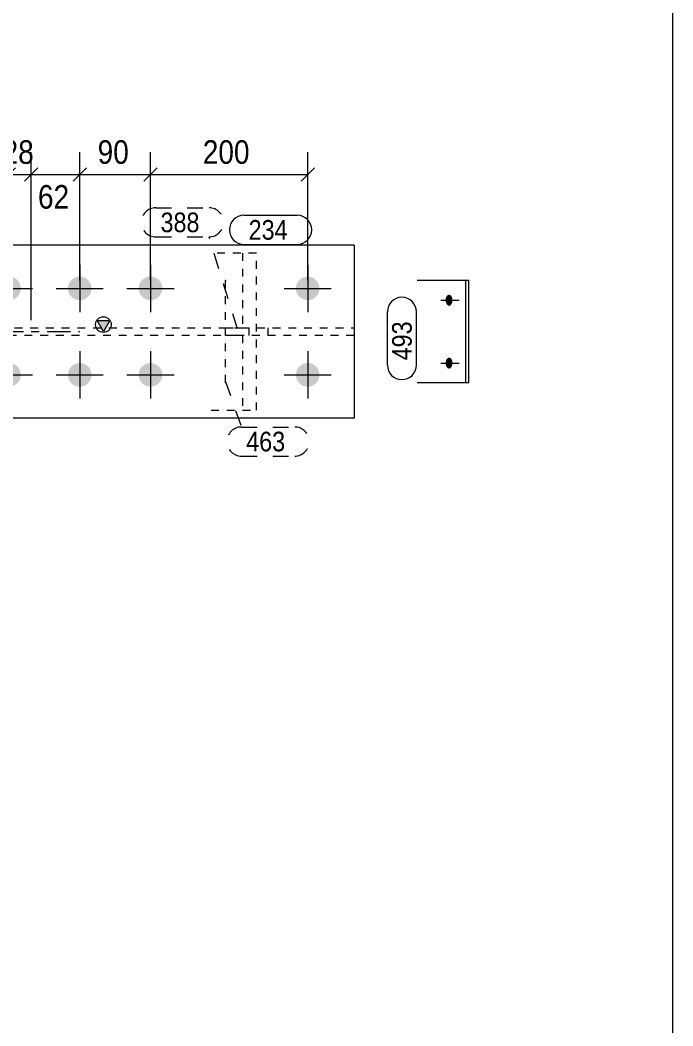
# Model space of a CAD drawing. Header units: millimetres. Extents: x 2 to 579, y 1 to 825.
# Drawn here: x 496 to 579, y 441.2 to 569.1 of the extents above; entities that cross this region are included whole.
import ezdxf

# ---------------------------------------------------------------- set-up
doc = ezdxf.new("R2010")
doc.units = ezdxf.units.MM
for name, pattern in [('XKITLINE00', [0]), ('XKITLINE01', [4, 1, -1, 1, -1]), ('XKITLINE02', [4, 2, -2]), ('XKITLINE03', [6, 3, -1, 1, -1])]:
    doc.linetypes.add(name, pattern=pattern)
for name, color, linetype, lineweight in [('Bolt', 3, 'Continuous', 0), ('Dimensions', 7, 'Continuous', 0), ('DrawingSheet', 5, 'Continuous', 0), ('Part', 2, 'Continuous', 0), ('PartMark', 7, 'Continuous', 0)]:
    doc.layers.add(name, color=color, linetype=linetype, lineweight=lineweight)
doc.styles.add('ARIAL', font='ARIAL.TTF')

# ---------------------------------------------------------------- blocks, each defined once
blk = doc.blocks.new('*A47')
at = {"layer": 'Bolt'}
for points in [[(494.58, 536.47), (494.62, 536.47), (494.65, 536.47), (494.69, 536.47), (494.73, 536.46), (494.76, 536.46), (494.8, 536.45), (494.83, 536.45), (494.87, 536.44), (494.91, 536.43), (494.94, 536.42), (494.98, 536.41), (495.01, 536.4), (495.05, 536.39), (495.08, 536.37), (495.12, 536.36), (495.15, 536.35), (495.18, 536.33), (495.22, 536.31), (495.25, 536.3), (495.28, 536.28), (495.31, 536.26), (495.34, 536.24), (495.38, 536.22), (495.41, 536.2), (495.44, 536.18), (495.46, 536.16), (495.49, 536.13), (495.52, 536.11), (495.55, 536.09), (495.58, 536.06), (495.6, 536.03), (495.63, 536.01), (495.65, 535.98), (495.68, 535.95), (495.7, 535.93), (495.72, 535.9), (495.75, 535.87), (495.77, 535.84), (495.79, 535.81), (495.81, 535.78), (495.83, 535.75), (495.85, 535.71), (495.86, 535.68), (495.88, 535.65), (495.9, 535.62), (495.91, 535.58), (495.93, 535.55), (495.94, 535.51), (495.95, 535.48), (495.97, 535.44), (495.98, 535.41), (495.99, 535.37), (496, 535.34), (496.01, 535.3), (496.01, 535.27), (496.02, 535.23), (496.03, 535.19), (496.03, 535.16), (496.03, 535.12), (496.04, 535.08), (496.04, 535.05), (496.04, 535.01), (496.04, 534.97), (496.04, 534.94), (496.04, 534.9), (496.04, 534.86), (496.03, 534.83), (496.03, 534.79), (496.03, 534.75), (496.02, 534.72), (496.01, 534.68), (496.01, 534.65), (496, 534.61), (495.99, 534.57), (495.98, 534.54), (495.97, 534.5), (495.95, 534.47), (495.94, 534.43), (495.93, 534.4), (495.91, 534.37), (495.9, 534.33), (495.88, 534.3), (495.86, 534.27), (495.85, 534.23), (495.83, 534.2), (495.81, 534.17), (495.79, 534.14), (495.77, 534.11), (495.75, 534.08), (495.72, 534.05), (495.7, 534.02), (495.68, 533.99), (495.65, 533.97), (495.63, 533.94), (495.6, 533.91), (495.58, 533.89), (495.55, 533.86), (495.52, 533.84), (495.49, 533.81), (495.46, 533.79), (495.44, 533.77), (495.41, 533.75), (495.38, 533.73), (495.34, 533.71), (495.31, 533.69), (495.28, 533.67), (495.25, 533.65), (495.22, 533.63), (495.18, 533.62), (495.15, 533.6), (495.12, 533.59), (495.08, 533.57), (495.05, 533.56), (495.01, 533.55), (494.98, 533.54), (494.94, 533.53), (494.91, 533.52), (494.87, 533.51), (494.83, 533.5), (494.8, 533.5), (494.76, 533.49), (494.73, 533.49), (494.69, 533.48), (494.65, 533.48), (494.62, 533.48), (494.58, 533.47), (494.54, 533.47), (494.51, 533.47), (494.47, 533.48), (494.43, 533.48), (494.4, 533.48), (494.36, 533.49), (494.32, 533.49), (494.29, 533.5), (494.25, 533.5), (494.21, 533.51), (494.18, 533.52), (494.14, 533.53), (494.11, 533.54), (494.07, 533.55), (494.04, 533.56), (494, 533.57), (493.97, 533.59), (493.93, 533.6), (493.9, 533.62), (493.87, 533.63), (493.83, 533.65), (493.8, 533.67), (493.77, 533.69), (493.74, 533.71), (493.71, 533.73), (493.68, 533.75), (493.65, 533.77), (493.62, 533.79), (493.59, 533.81), (493.56, 533.84), (493.53, 533.86), (493.51, 533.89), (493.48, 533.91), (493.46, 533.94), (493.43, 533.97), (493.41, 533.99), (493.38, 534.02), (493.36, 534.05), (493.34, 534.08), (493.32, 534.11), (493.29, 534.14), (493.27, 534.17), (493.26, 534.2), (493.24, 534.23), (493.22, 534.27), (493.2, 534.3), (493.19, 534.33), (493.17, 534.37), (493.16, 534.4), (493.14, 534.43), (493.13, 534.47), (493.12, 534.5), (493.11, 534.54), (493.1, 534.57), (493.09, 534.61), (493.08, 534.65), (493.07, 534.68), (493.06, 534.72), (493.06, 534.75), (493.05, 534.79), (493.05, 534.83), (493.05, 534.86), (493.04, 534.9), (493.04, 534.94), (493.04, 534.97), (493.04, 535.01), (493.04, 535.05), (493.05, 535.08), (493.05, 535.12), (493.05, 535.16), (493.06, 535.19), (493.06, 535.23), (493.07, 535.27), (493.08, 535.3), (493.09, 535.34), (493.1, 535.37), (493.11, 535.41), (493.12, 535.44), (493.13, 535.48), (493.14, 535.51), (493.16, 535.55), (493.17, 535.58), (493.19, 535.62), (493.2, 535.65), (493.22, 535.68), (493.24, 535.71), (493.26, 535.75), (493.27, 535.78), (493.29, 535.81), (493.32, 535.84), (493.34, 535.87), (493.36, 535.9), (493.38, 535.93), (493.41, 535.95), (493.43, 535.98), (493.46, 536.01), (493.48, 536.03), (493.51, 536.06), (493.53, 536.09), (493.56, 536.11), (493.59, 536.13), (493.62, 536.16), (493.65, 536.18), (493.68, 536.2), (493.71, 536.22), (493.74, 536.24), (493.77, 536.26), (493.8, 536.28), (493.83, 536.3), (493.87, 536.31), (493.9, 536.33), (493.93, 536.35), (493.97, 536.36), (494, 536.37), (494.04, 536.39), (494.07, 536.4), (494.11, 536.41), (494.14, 536.42), (494.18, 536.43), (494.21, 536.44), (494.25, 536.45), (494.29, 536.45), (494.32, 536.46), (494.36, 536.46), (494.4, 536.47), (494.43, 536.47), (494.47, 536.47), (494.51, 536.47), (494.54, 536.47)], [(503.58, 536.47), (503.62, 536.47), (503.65, 536.47), (503.69, 536.47), (503.73, 536.46), (503.76, 536.46), (503.8, 536.45), (503.83, 536.45), (503.87, 536.44), (503.91, 536.43), (503.94, 536.42), (503.98, 536.41), (504.01, 536.4), (504.05, 536.39), (504.08, 536.37), (504.12, 536.36), (504.15, 536.35), (504.18, 536.33), (504.22, 536.31), (504.25, 536.3), (504.28, 536.28), (504.31, 536.26), (504.34, 536.24), (504.38, 536.22), (504.41, 536.2), (504.44, 536.18), (504.46, 536.16), (504.49, 536.13), (504.52, 536.11), (504.55, 536.09), (504.58, 536.06), (504.6, 536.03), (504.63, 536.01), (504.65, 535.98), (504.68, 535.95), (504.7, 535.93), (504.72, 535.9), (504.75, 535.87), (504.77, 535.84), (504.79, 535.81), (504.81, 535.78), (504.83, 535.75), (504.85, 535.71), (504.86, 535.68), (504.88, 535.65), (504.9, 535.62), (504.91, 535.58), (504.93, 535.55), (504.94, 535.51), (504.95, 535.48), (504.97, 535.44), (504.98, 535.41), (504.99, 535.37), (505, 535.34), (505.01, 535.3), (505.01, 535.27), (505.02, 535.23), (505.03, 535.19), (505.03, 535.16), (505.03, 535.12), (505.04, 535.08), (505.04, 535.05), (505.04, 535.01), (505.04, 534.97), (505.04, 534.94), (505.04, 534.9), (505.04, 534.86), (505.03, 534.83), (505.03, 534.79), (505.03, 534.75), (505.02, 534.72), (505.01, 534.68), (505.01, 534.65), (505, 534.61), (504.99, 534.57), (504.98, 534.54), (504.97, 534.5), (504.95, 534.47), (504.94, 534.43), (504.93, 534.4), (504.91, 534.37), (504.9, 534.33), (504.88, 534.3), (504.86, 534.27), (504.85, 534.23), (504.83, 534.2), (504.81, 534.17), (504.79, 534.14), (504.77, 534.11), (504.75, 534.08), (504.72, 534.05), (504.7, 534.02), (504.68, 533.99), (504.65, 533.97), (504.63, 533.94), (504.6, 533.91), (504.58, 533.89), (504.55, 533.86), (504.52, 533.84), (504.49, 533.81), (504.46, 533.79), (504.44, 533.77), (504.41, 533.75), (504.38, 533.73), (504.34, 533.71), (504.31, 533.69), (504.28, 533.67), (504.25, 533.65), (504.22, 533.63), (504.18, 533.62), (504.15, 533.6), (504.12, 533.59), (504.08, 533.57), (504.05, 533.56), (504.01, 533.55), (503.98, 533.54), (503.94, 533.53), (503.91, 533.52), (503.87, 533.51), (503.83, 533.5), (503.8, 533.5), (503.76, 533.49), (503.73, 533.49), (503.69, 533.48), (503.65, 533.48), (503.62, 533.48), (503.58, 533.47), (503.54, 533.47), (503.51, 533.47), (503.47, 533.48), (503.43, 533.48), (503.4, 533.48), (503.36, 533.49), (503.32, 533.49), (503.29, 533.5), (503.25, 533.5), (503.21, 533.51), (503.18, 533.52), (503.14, 533.53), (503.11, 533.54), (503.07, 533.55), (503.04, 533.56), (503, 533.57), (502.97, 533.59), (502.93, 533.6), (502.9, 533.62), (502.87, 533.63), (502.83, 533.65), (502.8, 533.67), (502.77, 533.69), (502.74, 533.71), (502.71, 533.73), (502.68, 533.75), (502.65, 533.77), (502.62, 533.79), (502.59, 533.81), (502.56, 533.84), (502.53, 533.86), (502.51, 533.89), (502.48, 533.91), (502.46, 533.94), (502.43, 533.97), (502.41, 533.99), (502.38, 534.02), (502.36, 534.05), (502.34, 534.08), (502.32, 534.11), (502.29, 534.14), (502.27, 534.17), (502.26, 534.2), (502.24, 534.23), (502.22, 534.27), (502.2, 534.3), (502.19, 534.33), (502.17, 534.37), (502.16, 534.4), (502.14, 534.43), (502.13, 534.47), (502.12, 534.5), (502.11, 534.54), (502.1, 534.57), (502.09, 534.61), (502.08, 534.65), (502.07, 534.68), (502.06, 534.72), (502.06, 534.75), (502.05, 534.79), (502.05, 534.83), (502.05, 534.86), (502.04, 534.9), (502.04, 534.94), (502.04, 534.97), (502.04, 535.01), (502.04, 535.05), (502.05, 535.08), (502.05, 535.12), (502.05, 535.16), (502.06, 535.19), (502.06, 535.23), (502.07, 535.27), (502.08, 535.3), (502.09, 535.34), (502.1, 535.37), (502.11, 535.41), (502.12, 535.44), (502.13, 535.48), (502.14, 535.51), (502.16, 535.55), (502.17, 535.58), (502.19, 535.62), (502.2, 535.65), (502.22, 535.68), (502.24, 535.71), (502.26, 535.75), (502.27, 535.78), (502.29, 535.81), (502.32, 535.84), (502.34, 535.87), (502.36, 535.9), (502.38, 535.93), (502.41, 535.95), (502.43, 535.98), (502.46, 536.01), (502.48, 536.03), (502.51, 536.06), (502.53, 536.09), (502.56, 536.11), (502.59, 536.13), (502.62, 536.16), (502.65, 536.18), (502.68, 536.2), (502.71, 536.22), (502.74, 536.24), (502.77, 536.26), (502.8, 536.28), (502.83, 536.3), (502.87, 536.31), (502.9, 536.33), (502.93, 536.35), (502.97, 536.36), (503, 536.37), (503.04, 536.39), (503.07, 536.4), (503.11, 536.41), (503.14, 536.42), (503.18, 536.43), (503.21, 536.44), (503.25, 536.45), (503.29, 536.45), (503.32, 536.46), (503.36, 536.46), (503.4, 536.47), (503.43, 536.47), (503.47, 536.47), (503.51, 536.47), (503.54, 536.47)], [(512.58, 536.47), (512.62, 536.47), (512.65, 536.47), (512.69, 536.47), (512.73, 536.46), (512.76, 536.46), (512.8, 536.45), (512.83, 536.45), (512.87, 536.44), (512.91, 536.43), (512.94, 536.42), (512.98, 536.41), (513.01, 536.4), (513.05, 536.39), (513.08, 536.37), (513.12, 536.36), (513.15, 536.35), (513.18, 536.33), (513.22, 536.31), (513.25, 536.3), (513.28, 536.28), (513.31, 536.26), (513.34, 536.24), (513.38, 536.22), (513.41, 536.2), (513.44, 536.18), (513.46, 536.16), (513.49, 536.13), (513.52, 536.11), (513.55, 536.09), (513.58, 536.06), (513.6, 536.03), (513.63, 536.01), (513.65, 535.98), (513.68, 535.95), (513.7, 535.93), (513.72, 535.9), (513.75, 535.87), (513.77, 535.84), (513.79, 535.81), (513.81, 535.78), (513.83, 535.75), (513.85, 535.71), (513.86, 535.68), (513.88, 535.65), (513.9, 535.62), (513.91, 535.58), (513.93, 535.55), (513.94, 535.51), (513.95, 535.48), (513.97, 535.44), (513.98, 535.41), (513.99, 535.37), (514, 535.34), (514.01, 535.3), (514.01, 535.27), (514.02, 535.23), (514.03, 535.19), (514.03, 535.16), (514.03, 535.12), (514.04, 535.08), (514.04, 535.05), (514.04, 535.01), (514.04, 534.97), (514.04, 534.94), (514.04, 534.9), (514.04, 534.86), (514.03, 534.83), (514.03, 534.79), (514.03, 534.75), (514.02, 534.72), (514.01, 534.68), (514.01, 534.65), (514, 534.61), (513.99, 534.57), (513.98, 534.54), (513.97, 534.5), (513.95, 534.47), (513.94, 534.43), (513.93, 534.4), (513.91, 534.37), (513.9, 534.33), (513.88, 534.3), (513.86, 534.27), (513.85, 534.23), (513.83, 534.2), (513.81, 534.17), (513.79, 534.14), (513.77, 534.11), (513.75, 534.08), (513.72, 534.05), (513.7, 534.02), (513.68, 533.99), (513.65, 533.97), (513.63, 533.94), (513.6, 533.91), (513.58, 533.89), (513.55, 533.86), (513.52, 533.84), (513.49, 533.81), (513.46, 533.79), (513.44, 533.77), (513.41, 533.75), (513.38, 533.73), (513.34, 533.71), (513.31, 533.69), (513.28, 533.67), (513.25, 533.65), (513.22, 533.63), (513.18, 533.62), (513.15, 533.6), (513.12, 533.59), (513.08, 533.57), (513.05, 533.56), (513.01, 533.55), (512.98, 533.54), (512.94, 533.53), (512.91, 533.52), (512.87, 533.51), (512.83, 533.5), (512.8, 533.5), (512.76, 533.49), (512.73, 533.49), (512.69, 533.48), (512.65, 533.48), (512.62, 533.48), (512.58, 533.47), (512.54, 533.47), (512.51, 533.47), (512.47, 533.48), (512.43, 533.48), (512.4, 533.48), (512.36, 533.49), (512.32, 533.49), (512.29, 533.5), (512.25, 533.5), (512.21, 533.51), (512.18, 533.52), (512.14, 533.53), (512.11, 533.54), (512.07, 533.55), (512.04, 533.56), (512, 533.57), (511.97, 533.59), (511.93, 533.6), (511.9, 533.62), (511.87, 533.63), (511.83, 533.65), (511.8, 533.67), (511.77, 533.69), (511.74, 533.71), (511.71, 533.73), (511.68, 533.75), (511.65, 533.77), (511.62, 533.79), (511.59, 533.81), (511.56, 533.84), (511.53, 533.86), (511.51, 533.89), (511.48, 533.91), (511.46, 533.94), (511.43, 533.97), (511.41, 533.99), (511.38, 534.02), (511.36, 534.05), (511.34, 534.08), (511.32, 534.11), (511.29, 534.14), (511.27, 534.17), (511.26, 534.2), (511.24, 534.23), (511.22, 534.27), (511.2, 534.3), (511.19, 534.33), (511.17, 534.37), (511.16, 534.4), (511.14, 534.43), (511.13, 534.47), (511.12, 534.5), (511.11, 534.54), (511.1, 534.57), (511.09, 534.61), (511.08, 534.65), (511.07, 534.68), (511.06, 534.72), (511.06, 534.75), (511.05, 534.79), (511.05, 534.83), (511.05, 534.86), (511.04, 534.9), (511.04, 534.94), (511.04, 534.97), (511.04, 535.01), (511.04, 535.05), (511.05, 535.08), (511.05, 535.12), (511.05, 535.16), (511.06, 535.19), (511.06, 535.23), (511.07, 535.27), (511.08, 535.3), (511.09, 535.34), (511.1, 535.37), (511.11, 535.41), (511.12, 535.44), (511.13, 535.48), (511.14, 535.51), (511.16, 535.55), (511.17, 535.58), (511.19, 535.62), (511.2, 535.65), (511.22, 535.68), (511.24, 535.71), (511.26, 535.75), (511.27, 535.78), (511.29, 535.81), (511.32, 535.84), (511.34, 535.87), (511.36, 535.9), (511.38, 535.93), (511.41, 535.95), (511.43, 535.98), (511.46, 536.01), (511.48, 536.03), (511.51, 536.06), (511.53, 536.09), (511.56, 536.11), (511.59, 536.13), (511.62, 536.16), (511.65, 536.18), (511.68, 536.2), (511.71, 536.22), (511.74, 536.24), (511.77, 536.26), (511.8, 536.28), (511.83, 536.3), (511.87, 536.31), (511.9, 536.33), (511.93, 536.35), (511.97, 536.36), (512, 536.37), (512.04, 536.39), (512.07, 536.4), (512.11, 536.41), (512.14, 536.42), (512.18, 536.43), (512.21, 536.44), (512.25, 536.45), (512.29, 536.45), (512.32, 536.46), (512.36, 536.46), (512.4, 536.47), (512.43, 536.47), (512.47, 536.47), (512.51, 536.47), (512.54, 536.47)], [(532.58, 536.47), (532.62, 536.47), (532.65, 536.47), (532.69, 536.47), (532.73, 536.46), (532.76, 536.46), (532.8, 536.45), (532.83, 536.45), (532.87, 536.44), (532.91, 536.43), (532.94, 536.42), (532.98, 536.41), (533.01, 536.4), (533.05, 536.39), (533.08, 536.37), (533.12, 536.36), (533.15, 536.35), (533.18, 536.33), (533.22, 536.31), (533.25, 536.3), (533.28, 536.28), (533.31, 536.26), (533.34, 536.24), (533.38, 536.22), (533.41, 536.2), (533.44, 536.18), (533.46, 536.16), (533.49, 536.13), (533.52, 536.11), (533.55, 536.09), (533.58, 536.06), (533.6, 536.03), (533.63, 536.01), (533.65, 535.98), (533.68, 535.95), (533.7, 535.93), (533.72, 535.9), (533.75, 535.87), (533.77, 535.84), (533.79, 535.81), (533.81, 535.78), (533.83, 535.75), (533.85, 535.71), (533.86, 535.68), (533.88, 535.65), (533.9, 535.62), (533.91, 535.58), (533.93, 535.55), (533.94, 535.51), (533.95, 535.48), (533.97, 535.44), (533.98, 535.41), (533.99, 535.37), (534, 535.34), (534.01, 535.3), (534.01, 535.27), (534.02, 535.23), (534.03, 535.19), (534.03, 535.16), (534.03, 535.12), (534.04, 535.08), (534.04, 535.05), (534.04, 535.01), (534.04, 534.97), (534.04, 534.94), (534.04, 534.9), (534.04, 534.86), (534.03, 534.83), (534.03, 534.79), (534.03, 534.75), (534.02, 534.72), (534.01, 534.68), (534.01, 534.65), (534, 534.61), (533.99, 534.57), (533.98, 534.54), (533.97, 534.5), (533.95, 534.47), (533.94, 534.43), (533.93, 534.4), (533.91, 534.37), (533.9, 534.33), (533.88, 534.3), (533.86, 534.27), (533.85, 534.23), (533.83, 534.2), (533.81, 534.17), (533.79, 534.14), (533.77, 534.11), (533.75, 534.08), (533.72, 534.05), (533.7, 534.02), (533.68, 533.99), (533.65, 533.97), (533.63, 533.94), (533.6, 533.91), (533.58, 533.89), (533.55, 533.86), (533.52, 533.84), (533.49, 533.81), (533.46, 533.79), (533.44, 533.77), (533.41, 533.75), (533.38, 533.73), (533.34, 533.71), (533.31, 533.69), (533.28, 533.67), (533.25, 533.65), (533.22, 533.63), (533.18, 533.62), (533.15, 533.6), (533.12, 533.59), (533.08, 533.57), (533.05, 533.56), (533.01, 533.55), (532.98, 533.54), (532.94, 533.53), (532.91, 533.52), (532.87, 533.51), (532.83, 533.5), (532.8, 533.5), (532.76, 533.49), (532.73, 533.49), (532.69, 533.48), (532.65, 533.48), (532.62, 533.48), (532.58, 533.47), (532.54, 533.47), (532.51, 533.47), (532.47, 533.48), (532.43, 533.48), (532.4, 533.48), (532.36, 533.49), (532.32, 533.49), (532.29, 533.5), (532.25, 533.5), (532.21, 533.51), (532.18, 533.52), (532.14, 533.53), (532.11, 533.54), (532.07, 533.55), (532.04, 533.56), (532, 533.57), (531.97, 533.59), (531.93, 533.6), (531.9, 533.62), (531.87, 533.63), (531.83, 533.65), (531.8, 533.67), (531.77, 533.69), (531.74, 533.71), (531.71, 533.73), (531.68, 533.75), (531.65, 533.77), (531.62, 533.79), (531.59, 533.81), (531.56, 533.84), (531.53, 533.86), (531.51, 533.89), (531.48, 533.91), (531.46, 533.94), (531.43, 533.97), (531.41, 533.99), (531.38, 534.02), (531.36, 534.05), (531.34, 534.08), (531.32, 534.11), (531.29, 534.14), (531.27, 534.17), (531.26, 534.2), (531.24, 534.23), (531.22, 534.27), (531.2, 534.3), (531.19, 534.33), (531.17, 534.37), (531.16, 534.4), (531.14, 534.43), (531.13, 534.47), (531.12, 534.5), (531.11, 534.54), (531.1, 534.57), (531.09, 534.61), (531.08, 534.65), (531.07, 534.68), (531.06, 534.72), (531.06, 534.75), (531.05, 534.79), (531.05, 534.83), (531.05, 534.86), (531.04, 534.9), (531.04, 534.94), (531.04, 534.97), (531.04, 535.01), (531.04, 535.05), (531.05, 535.08), (531.05, 535.12), (531.05, 535.16), (531.06, 535.19), (531.06, 535.23), (531.07, 535.27), (531.08, 535.3), (531.09, 535.34), (531.1, 535.37), (531.11, 535.41), (531.12, 535.44), (531.13, 535.48), (531.14, 535.51), (531.16, 535.55), (531.17, 535.58), (531.19, 535.62), (531.2, 535.65), (531.22, 535.68), (531.24, 535.71), (531.26, 535.75), (531.27, 535.78), (531.29, 535.81), (531.32, 535.84), (531.34, 535.87), (531.36, 535.9), (531.38, 535.93), (531.41, 535.95), (531.43, 535.98), (531.46, 536.01), (531.48, 536.03), (531.51, 536.06), (531.53, 536.09), (531.56, 536.11), (531.59, 536.13), (531.62, 536.16), (531.65, 536.18), (531.68, 536.2), (531.71, 536.22), (531.74, 536.24), (531.77, 536.26), (531.8, 536.28), (531.83, 536.3), (531.87, 536.31), (531.9, 536.33), (531.93, 536.35), (531.97, 536.36), (532, 536.37), (532.04, 536.39), (532.07, 536.4), (532.11, 536.41), (532.14, 536.42), (532.18, 536.43), (532.21, 536.44), (532.25, 536.45), (532.29, 536.45), (532.32, 536.46), (532.36, 536.46), (532.4, 536.47), (532.43, 536.47), (532.47, 536.47), (532.51, 536.47), (532.54, 536.47)], [(494.58, 525.47), (494.62, 525.47), (494.65, 525.47), (494.69, 525.47), (494.73, 525.46), (494.76, 525.46), (494.8, 525.45), (494.83, 525.45), (494.87, 525.44), (494.91, 525.43), (494.94, 525.42), (494.98, 525.41), (495.01, 525.4), (495.05, 525.39), (495.08, 525.37), (495.12, 525.36), (495.15, 525.35), (495.18, 525.33), (495.22, 525.31), (495.25, 525.3), (495.28, 525.28), (495.31, 525.26), (495.34, 525.24), (495.38, 525.22), (495.41, 525.2), (495.44, 525.18), (495.46, 525.16), (495.49, 525.13), (495.52, 525.11), (495.55, 525.09), (495.58, 525.06), (495.6, 525.03), (495.63, 525.01), (495.65, 524.98), (495.68, 524.95), (495.7, 524.93), (495.72, 524.9), (495.75, 524.87), (495.77, 524.84), (495.79, 524.81), (495.81, 524.78), (495.83, 524.75), (495.85, 524.71), (495.86, 524.68), (495.88, 524.65), (495.9, 524.62), (495.91, 524.58), (495.93, 524.55), (495.94, 524.51), (495.95, 524.48), (495.97, 524.44), (495.98, 524.41), (495.99, 524.37), (496, 524.34), (496.01, 524.3), (496.01, 524.27), (496.02, 524.23), (496.03, 524.19), (496.03, 524.16), (496.03, 524.12), (496.04, 524.08), (496.04, 524.05), (496.04, 524.01), (496.04, 523.97), (496.04, 523.94), (496.04, 523.9), (496.04, 523.86), (496.03, 523.83), (496.03, 523.79), (496.03, 523.75), (496.02, 523.72), (496.01, 523.68), (496.01, 523.65), (496, 523.61), (495.99, 523.57), (495.98, 523.54), (495.97, 523.5), (495.95, 523.47), (495.94, 523.43), (495.93, 523.4), (495.91, 523.37), (495.9, 523.33), (495.88, 523.3), (495.86, 523.27), (495.85, 523.23), (495.83, 523.2), (495.81, 523.17), (495.79, 523.14), (495.77, 523.11), (495.75, 523.08), (495.72, 523.05), (495.7, 523.02), (495.68, 522.99), (495.65, 522.97), (495.63, 522.94), (495.6, 522.91), (495.58, 522.89), (495.55, 522.86), (495.52, 522.84), (495.49, 522.81), (495.46, 522.79), (495.44, 522.77), (495.41, 522.75), (495.38, 522.73), (495.34, 522.71), (495.31, 522.69), (495.28, 522.67), (495.25, 522.65), (495.22, 522.63), (495.18, 522.62), (495.15, 522.6), (495.12, 522.59), (495.08, 522.57), (495.05, 522.56), (495.01, 522.55), (494.98, 522.54), (494.94, 522.53), (494.91, 522.52), (494.87, 522.51), (494.83, 522.5), (494.8, 522.5), (494.76, 522.49), (494.73, 522.49), (494.69, 522.48), (494.65, 522.48), (494.62, 522.48), (494.58, 522.47), (494.54, 522.47), (494.51, 522.47), (494.47, 522.48), (494.43, 522.48), (494.4, 522.48), (494.36, 522.49), (494.32, 522.49), (494.29, 522.5), (494.25, 522.5), (494.21, 522.51), (494.18, 522.52), (494.14, 522.53), (494.11, 522.54), (494.07, 522.55), (494.04, 522.56), (494, 522.57), (493.97, 522.59), (493.93, 522.6), (493.9, 522.62), (493.87, 522.63), (493.83, 522.65), (493.8, 522.67), (493.77, 522.69), (493.74, 522.71), (493.71, 522.73), (493.68, 522.75), (493.65, 522.77), (493.62, 522.79), (493.59, 522.81), (493.56, 522.84), (493.53, 522.86), (493.51, 522.89), (493.48, 522.91), (493.46, 522.94), (493.43, 522.97), (493.41, 522.99), (493.38, 523.02), (493.36, 523.05), (493.34, 523.08), (493.32, 523.11), (493.29, 523.14), (493.27, 523.17), (493.26, 523.2), (493.24, 523.23), (493.22, 523.27), (493.2, 523.3), (493.19, 523.33), (493.17, 523.37), (493.16, 523.4), (493.14, 523.43), (493.13, 523.47), (493.12, 523.5), (493.11, 523.54), (493.1, 523.57), (493.09, 523.61), (493.08, 523.65), (493.07, 523.68), (493.06, 523.72), (493.06, 523.75), (493.05, 523.79), (493.05, 523.83), (493.05, 523.86), (493.04, 523.9), (493.04, 523.94), (493.04, 523.97), (493.04, 524.01), (493.04, 524.05), (493.05, 524.08), (493.05, 524.12), (493.05, 524.16), (493.06, 524.19), (493.06, 524.23), (493.07, 524.27), (493.08, 524.3), (493.09, 524.34), (493.1, 524.37), (493.11, 524.41), (493.12, 524.44), (493.13, 524.48), (493.14, 524.51), (493.16, 524.55), (493.17, 524.58), (493.19, 524.62), (493.2, 524.65), (493.22, 524.68), (493.24, 524.71), (493.26, 524.75), (493.27, 524.78), (493.29, 524.81), (493.32, 524.84), (493.34, 524.87), (493.36, 524.9), (493.38, 524.93), (493.41, 524.95), (493.43, 524.98), (493.46, 525.01), (493.48, 525.03), (493.51, 525.06), (493.53, 525.09), (493.56, 525.11), (493.59, 525.13), (493.62, 525.16), (493.65, 525.18), (493.68, 525.2), (493.71, 525.22), (493.74, 525.24), (493.77, 525.26), (493.8, 525.28), (493.83, 525.3), (493.87, 525.31), (493.9, 525.33), (493.93, 525.35), (493.97, 525.36), (494, 525.37), (494.04, 525.39), (494.07, 525.4), (494.11, 525.41), (494.14, 525.42), (494.18, 525.43), (494.21, 525.44), (494.25, 525.45), (494.29, 525.45), (494.32, 525.46), (494.36, 525.46), (494.4, 525.47), (494.43, 525.47), (494.47, 525.47), (494.51, 525.47), (494.54, 525.47)], [(503.58, 525.47), (503.62, 525.47), (503.65, 525.47), (503.69, 525.47), (503.73, 525.46), (503.76, 525.46), (503.8, 525.45), (503.83, 525.45), (503.87, 525.44), (503.91, 525.43), (503.94, 525.42), (503.98, 525.41), (504.01, 525.4), (504.05, 525.39), (504.08, 525.37), (504.12, 525.36), (504.15, 525.35), (504.18, 525.33), (504.22, 525.31), (504.25, 525.3), (504.28, 525.28), (504.31, 525.26), (504.34, 525.24), (504.38, 525.22), (504.41, 525.2), (504.44, 525.18), (504.46, 525.16), (504.49, 525.13), (504.52, 525.11), (504.55, 525.09), (504.58, 525.06), (504.6, 525.03), (504.63, 525.01), (504.65, 524.98), (504.68, 524.95), (504.7, 524.93), (504.72, 524.9), (504.75, 524.87), (504.77, 524.84), (504.79, 524.81), (504.81, 524.78), (504.83, 524.75), (504.85, 524.71), (504.86, 524.68), (504.88, 524.65), (504.9, 524.62), (504.91, 524.58), (504.93, 524.55), (504.94, 524.51), (504.95, 524.48), (504.97, 524.44), (504.98, 524.41), (504.99, 524.37), (505, 524.34), (505.01, 524.3), (505.01, 524.27), (505.02, 524.23), (505.03, 524.19), (505.03, 524.16), (505.03, 524.12), (505.04, 524.08), (505.04, 524.05), (505.04, 524.01), (505.04, 523.97), (505.04, 523.94), (505.04, 523.9), (505.04, 523.86), (505.03, 523.83), (505.03, 523.79), (505.03, 523.75), (505.02, 523.72), (505.01, 523.68), (505.01, 523.65), (505, 523.61), (504.99, 523.57), (504.98, 523.54), (504.97, 523.5), (504.95, 523.47), (504.94, 523.43), (504.93, 523.4), (504.91, 523.37), (504.9, 523.33), (504.88, 523.3), (504.86, 523.27), (504.85, 523.23), (504.83, 523.2), (504.81, 523.17), (504.79, 523.14), (504.77, 523.11), (504.75, 523.08), (504.72, 523.05), (504.7, 523.02), (504.68, 522.99), (504.65, 522.97), (504.63, 522.94), (504.6, 522.91), (504.58, 522.89), (504.55, 522.86), (504.52, 522.84), (504.49, 522.81), (504.46, 522.79), (504.44, 522.77), (504.41, 522.75), (504.38, 522.73), (504.34, 522.71), (504.31, 522.69), (504.28, 522.67), (504.25, 522.65), (504.22, 522.63), (504.18, 522.62), (504.15, 522.6), (504.12, 522.59), (504.08, 522.57), (504.05, 522.56), (504.01, 522.55), (503.98, 522.54), (503.94, 522.53), (503.91, 522.52), (503.87, 522.51), (503.83, 522.5), (503.8, 522.5), (503.76, 522.49), (503.73, 522.49), (503.69, 522.48), (503.65, 522.48), (503.62, 522.48), (503.58, 522.47), (503.54, 522.47), (503.51, 522.47), (503.47, 522.48), (503.43, 522.48), (503.4, 522.48), (503.36, 522.49), (503.32, 522.49), (503.29, 522.5), (503.25, 522.5), (503.21, 522.51), (503.18, 522.52), (503.14, 522.53), (503.11, 522.54), (503.07, 522.55), (503.04, 522.56), (503, 522.57), (502.97, 522.59), (502.93, 522.6), (502.9, 522.62), (502.87, 522.63), (502.83, 522.65), (502.8, 522.67), (502.77, 522.69), (502.74, 522.71), (502.71, 522.73), (502.68, 522.75), (502.65, 522.77), (502.62, 522.79), (502.59, 522.81), (502.56, 522.84), (502.53, 522.86), (502.51, 522.89), (502.48, 522.91), (502.46, 522.94), (502.43, 522.97), (502.41, 522.99), (502.38, 523.02), (502.36, 523.05), (502.34, 523.08), (502.32, 523.11), (502.29, 523.14), (502.27, 523.17), (502.26, 523.2), (502.24, 523.23), (502.22, 523.27), (502.2, 523.3), (502.19, 523.33), (502.17, 523.37), (502.16, 523.4), (502.14, 523.43), (502.13, 523.47), (502.12, 523.5), (502.11, 523.54), (502.1, 523.57), (502.09, 523.61), (502.08, 523.65), (502.07, 523.68), (502.06, 523.72), (502.06, 523.75), (502.05, 523.79), (502.05, 523.83), (502.05, 523.86), (502.04, 523.9), (502.04, 523.94), (502.04, 523.97), (502.04, 524.01), (502.04, 524.05), (502.05, 524.08), (502.05, 524.12), (502.05, 524.16), (502.06, 524.19), (502.06, 524.23), (502.07, 524.27), (502.08, 524.3), (502.09, 524.34), (502.1, 524.37), (502.11, 524.41), (502.12, 524.44), (502.13, 524.48), (502.14, 524.51), (502.16, 524.55), (502.17, 524.58), (502.19, 524.62), (502.2, 524.65), (502.22, 524.68), (502.24, 524.71), (502.26, 524.75), (502.27, 524.78), (502.29, 524.81), (502.32, 524.84), (502.34, 524.87), (502.36, 524.9), (502.38, 524.93), (502.41, 524.95), (502.43, 524.98), (502.46, 525.01), (502.48, 525.03), (502.51, 525.06), (502.53, 525.09), (502.56, 525.11), (502.59, 525.13), (502.62, 525.16), (502.65, 525.18), (502.68, 525.2), (502.71, 525.22), (502.74, 525.24), (502.77, 525.26), (502.8, 525.28), (502.83, 525.3), (502.87, 525.31), (502.9, 525.33), (502.93, 525.35), (502.97, 525.36), (503, 525.37), (503.04, 525.39), (503.07, 525.4), (503.11, 525.41), (503.14, 525.42), (503.18, 525.43), (503.21, 525.44), (503.25, 525.45), (503.29, 525.45), (503.32, 525.46), (503.36, 525.46), (503.4, 525.47), (503.43, 525.47), (503.47, 525.47), (503.51, 525.47), (503.54, 525.47)], [(512.58, 525.47), (512.62, 525.47), (512.65, 525.47), (512.69, 525.47), (512.73, 525.46), (512.76, 525.46), (512.8, 525.45), (512.83, 525.45), (512.87, 525.44), (512.91, 525.43), (512.94, 525.42), (512.98, 525.41), (513.01, 525.4), (513.05, 525.39), (513.08, 525.37), (513.12, 525.36), (513.15, 525.35), (513.18, 525.33), (513.22, 525.31), (513.25, 525.3), (513.28, 525.28), (513.31, 525.26), (513.34, 525.24), (513.38, 525.22), (513.41, 525.2), (513.44, 525.18), (513.46, 525.16), (513.49, 525.13), (513.52, 525.11), (513.55, 525.09), (513.58, 525.06), (513.6, 525.03), (513.63, 525.01), (513.65, 524.98), (513.68, 524.95), (513.7, 524.93), (513.72, 524.9), (513.75, 524.87), (513.77, 524.84), (513.79, 524.81), (513.81, 524.78), (513.83, 524.75), (513.85, 524.71), (513.86, 524.68), (513.88, 524.65), (513.9, 524.62), (513.91, 524.58), (513.93, 524.55), (513.94, 524.51), (513.95, 524.48), (513.97, 524.44), (513.98, 524.41), (513.99, 524.37), (514, 524.34), (514.01, 524.3), (514.01, 524.27), (514.02, 524.23), (514.03, 524.19), (514.03, 524.16), (514.03, 524.12), (514.04, 524.08), (514.04, 524.05), (514.04, 524.01), (514.04, 523.97), (514.04, 523.94), (514.04, 523.9), (514.04, 523.86), (514.03, 523.83), (514.03, 523.79), (514.03, 523.75), (514.02, 523.72), (514.01, 523.68), (514.01, 523.65), (514, 523.61), (513.99, 523.57), (513.98, 523.54), (513.97, 523.5), (513.95, 523.47), (513.94, 523.43), (513.93, 523.4), (513.91, 523.37), (513.9, 523.33), (513.88, 523.3), (513.86, 523.27), (513.85, 523.23), (513.83, 523.2), (513.81, 523.17), (513.79, 523.14), (513.77, 523.11), (513.75, 523.08), (513.72, 523.05), (513.7, 523.02), (513.68, 522.99), (513.65, 522.97), (513.63, 522.94), (513.6, 522.91), (513.58, 522.89), (513.55, 522.86), (513.52, 522.84), (513.49, 522.81), (513.46, 522.79), (513.44, 522.77), (513.41, 522.75), (513.38, 522.73), (513.34, 522.71), (513.31, 522.69), (513.28, 522.67), (513.25, 522.65), (513.22, 522.63), (513.18, 522.62), (513.15, 522.6), (513.12, 522.59), (513.08, 522.57), (513.05, 522.56), (513.01, 522.55), (512.98, 522.54), (512.94, 522.53), (512.91, 522.52), (512.87, 522.51), (512.83, 522.5), (512.8, 522.5), (512.76, 522.49), (512.73, 522.49), (512.69, 522.48), (512.65, 522.48), (512.62, 522.48), (512.58, 522.47), (512.54, 522.47), (512.51, 522.47), (512.47, 522.48), (512.43, 522.48), (512.4, 522.48), (512.36, 522.49), (512.32, 522.49), (512.29, 522.5), (512.25, 522.5), (512.21, 522.51), (512.18, 522.52), (512.14, 522.53), (512.11, 522.54), (512.07, 522.55), (512.04, 522.56), (512, 522.57), (511.97, 522.59), (511.93, 522.6), (511.9, 522.62), (511.87, 522.63), (511.83, 522.65), (511.8, 522.67), (511.77, 522.69), (511.74, 522.71), (511.71, 522.73), (511.68, 522.75), (511.65, 522.77), (511.62, 522.79), (511.59, 522.81), (511.56, 522.84), (511.53, 522.86), (511.51, 522.89), (511.48, 522.91), (511.46, 522.94), (511.43, 522.97), (511.41, 522.99), (511.38, 523.02), (511.36, 523.05), (511.34, 523.08), (511.32, 523.11), (511.29, 523.14), (511.27, 523.17), (511.26, 523.2), (511.24, 523.23), (511.22, 523.27), (511.2, 523.3), (511.19, 523.33), (511.17, 523.37), (511.16, 523.4), (511.14, 523.43), (511.13, 523.47), (511.12, 523.5), (511.11, 523.54), (511.1, 523.57), (511.09, 523.61), (511.08, 523.65), (511.07, 523.68), (511.06, 523.72), (511.06, 523.75), (511.05, 523.79), (511.05, 523.83), (511.05, 523.86), (511.04, 523.9), (511.04, 523.94), (511.04, 523.97), (511.04, 524.01), (511.04, 524.05), (511.05, 524.08), (511.05, 524.12), (511.05, 524.16), (511.06, 524.19), (511.06, 524.23), (511.07, 524.27), (511.08, 524.3), (511.09, 524.34), (511.1, 524.37), (511.11, 524.41), (511.12, 524.44), (511.13, 524.48), (511.14, 524.51), (511.16, 524.55), (511.17, 524.58), (511.19, 524.62), (511.2, 524.65), (511.22, 524.68), (511.24, 524.71), (511.26, 524.75), (511.27, 524.78), (511.29, 524.81), (511.32, 524.84), (511.34, 524.87), (511.36, 524.9), (511.38, 524.93), (511.41, 524.95), (511.43, 524.98), (511.46, 525.01), (511.48, 525.03), (511.51, 525.06), (511.53, 525.09), (511.56, 525.11), (511.59, 525.13), (511.62, 525.16), (511.65, 525.18), (511.68, 525.2), (511.71, 525.22), (511.74, 525.24), (511.77, 525.26), (511.8, 525.28), (511.83, 525.3), (511.87, 525.31), (511.9, 525.33), (511.93, 525.35), (511.97, 525.36), (512, 525.37), (512.04, 525.39), (512.07, 525.4), (512.11, 525.41), (512.14, 525.42), (512.18, 525.43), (512.21, 525.44), (512.25, 525.45), (512.29, 525.45), (512.32, 525.46), (512.36, 525.46), (512.4, 525.47), (512.43, 525.47), (512.47, 525.47), (512.51, 525.47), (512.54, 525.47)], [(532.58, 525.47), (532.62, 525.47), (532.65, 525.47), (532.69, 525.47), (532.73, 525.46), (532.76, 525.46), (532.8, 525.45), (532.83, 525.45), (532.87, 525.44), (532.91, 525.43), (532.94, 525.42), (532.98, 525.41), (533.01, 525.4), (533.05, 525.39), (533.08, 525.37), (533.12, 525.36), (533.15, 525.35), (533.18, 525.33), (533.22, 525.31), (533.25, 525.3), (533.28, 525.28), (533.31, 525.26), (533.34, 525.24), (533.38, 525.22), (533.41, 525.2), (533.44, 525.18), (533.46, 525.16), (533.49, 525.13), (533.52, 525.11), (533.55, 525.09), (533.58, 525.06), (533.6, 525.03), (533.63, 525.01), (533.65, 524.98), (533.68, 524.95), (533.7, 524.93), (533.72, 524.9), (533.75, 524.87), (533.77, 524.84), (533.79, 524.81), (533.81, 524.78), (533.83, 524.75), (533.85, 524.71), (533.86, 524.68), (533.88, 524.65), (533.9, 524.62), (533.91, 524.58), (533.93, 524.55), (533.94, 524.51), (533.95, 524.48), (533.97, 524.44), (533.98, 524.41), (533.99, 524.37), (534, 524.34), (534.01, 524.3), (534.01, 524.27), (534.02, 524.23), (534.03, 524.19), (534.03, 524.16), (534.03, 524.12), (534.04, 524.08), (534.04, 524.05), (534.04, 524.01), (534.04, 523.97), (534.04, 523.94), (534.04, 523.9), (534.04, 523.86), (534.03, 523.83), (534.03, 523.79), (534.03, 523.75), (534.02, 523.72), (534.01, 523.68), (534.01, 523.65), (534, 523.61), (533.99, 523.57), (533.98, 523.54), (533.97, 523.5), (533.95, 523.47), (533.94, 523.43), (533.93, 523.4), (533.91, 523.37), (533.9, 523.33), (533.88, 523.3), (533.86, 523.27), (533.85, 523.23), (533.83, 523.2), (533.81, 523.17), (533.79, 523.14), (533.77, 523.11), (533.75, 523.08), (533.72, 523.05), (533.7, 523.02), (533.68, 522.99), (533.65, 522.97), (533.63, 522.94), (533.6, 522.91), (533.58, 522.89), (533.55, 522.86), (533.52, 522.84), (533.49, 522.81), (533.46, 522.79), (533.44, 522.77), (533.41, 522.75), (533.38, 522.73), (533.34, 522.71), (533.31, 522.69), (533.28, 522.67), (533.25, 522.65), (533.22, 522.63), (533.18, 522.62), (533.15, 522.6), (533.12, 522.59), (533.08, 522.57), (533.05, 522.56), (533.01, 522.55), (532.98, 522.54), (532.94, 522.53), (532.91, 522.52), (532.87, 522.51), (532.83, 522.5), (532.8, 522.5), (532.76, 522.49), (532.73, 522.49), (532.69, 522.48), (532.65, 522.48), (532.62, 522.48), (532.58, 522.47), (532.54, 522.47), (532.51, 522.47), (532.47, 522.48), (532.43, 522.48), (532.4, 522.48), (532.36, 522.49), (532.32, 522.49), (532.29, 522.5), (532.25, 522.5), (532.21, 522.51), (532.18, 522.52), (532.14, 522.53), (532.11, 522.54), (532.07, 522.55), (532.04, 522.56), (532, 522.57), (531.97, 522.59), (531.93, 522.6), (531.9, 522.62), (531.87, 522.63), (531.83, 522.65), (531.8, 522.67), (531.77, 522.69), (531.74, 522.71), (531.71, 522.73), (531.68, 522.75), (531.65, 522.77), (531.62, 522.79), (531.59, 522.81), (531.56, 522.84), (531.53, 522.86), (531.51, 522.89), (531.48, 522.91), (531.46, 522.94), (531.43, 522.97), (531.41, 522.99), (531.38, 523.02), (531.36, 523.05), (531.34, 523.08), (531.32, 523.11), (531.29, 523.14), (531.27, 523.17), (531.26, 523.2), (531.24, 523.23), (531.22, 523.27), (531.2, 523.3), (531.19, 523.33), (531.17, 523.37), (531.16, 523.4), (531.14, 523.43), (531.13, 523.47), (531.12, 523.5), (531.11, 523.54), (531.1, 523.57), (531.09, 523.61), (531.08, 523.65), (531.07, 523.68), (531.06, 523.72), (531.06, 523.75), (531.05, 523.79), (531.05, 523.83), (531.05, 523.86), (531.04, 523.9), (531.04, 523.94), (531.04, 523.97), (531.04, 524.01), (531.04, 524.05), (531.05, 524.08), (531.05, 524.12), (531.05, 524.16), (531.06, 524.19), (531.06, 524.23), (531.07, 524.27), (531.08, 524.3), (531.09, 524.34), (531.1, 524.37), (531.11, 524.41), (531.12, 524.44), (531.13, 524.48), (531.14, 524.51), (531.16, 524.55), (531.17, 524.58), (531.19, 524.62), (531.2, 524.65), (531.22, 524.68), (531.24, 524.71), (531.26, 524.75), (531.27, 524.78), (531.29, 524.81), (531.32, 524.84), (531.34, 524.87), (531.36, 524.9), (531.38, 524.93), (531.41, 524.95), (531.43, 524.98), (531.46, 525.01), (531.48, 525.03), (531.51, 525.06), (531.53, 525.09), (531.56, 525.11), (531.59, 525.13), (531.62, 525.16), (531.65, 525.18), (531.68, 525.2), (531.71, 525.22), (531.74, 525.24), (531.77, 525.26), (531.8, 525.28), (531.83, 525.3), (531.87, 525.31), (531.9, 525.33), (531.93, 525.35), (531.97, 525.36), (532, 525.37), (532.04, 525.39), (532.07, 525.4), (532.11, 525.41), (532.14, 525.42), (532.18, 525.43), (532.21, 525.44), (532.25, 525.45), (532.29, 525.45), (532.32, 525.46), (532.36, 525.46), (532.4, 525.47), (532.43, 525.47), (532.47, 525.47), (532.51, 525.47), (532.54, 525.47)]]:
    blk.add_hatch(color=3, dxfattribs=at).paths.add_polyline_path(points, flags=17)
at = {"layer": 'Bolt', "color": 3, "linetype": 'XKITLINE00', "lineweight": 0}
for p, q in [((503.54, 537.97), (503.54, 531.97)), ((512.54, 537.97), (512.54, 531.97)), ((532.54, 537.97), (532.54, 531.97)), ((491.54, 534.97), (497.54, 534.97)), ((500.54, 534.97), (506.54, 534.97)), ((509.54, 534.97), (515.54, 534.97)), ((529.54, 534.97), (535.54, 534.97)), ((503.54, 526.97), (503.54, 520.97)), ((512.54, 526.97), (512.54, 520.97)), ((532.54, 526.97), (532.54, 520.97)), ((491.54, 523.97), (497.54, 523.97)), ((500.54, 523.97), (506.54, 523.97)), ((509.54, 523.97), (515.54, 523.97)), ((529.54, 523.97), (535.54, 523.97))]:
    blk.add_line(p, q, dxfattribs=at)
blk = doc.blocks.new('*A48')
at = {"layer": 'Bolt'}
blk.add_hatch(color=3, dxfattribs=at).paths.add_polyline_path([(550.96, 533.44), (550.96, 533.41), (550.96, 533.37), (550.95, 533.34), (550.95, 533.3), (550.94, 533.27), (550.94, 533.24), (550.93, 533.21), (550.92, 533.17), (550.91, 533.14), (550.9, 533.11), (550.89, 533.09), (550.88, 533.06), (550.86, 533.03), (550.85, 533), (550.83, 532.98), (550.82, 532.96), (550.8, 532.93), (550.79, 532.91), (550.77, 532.89), (550.75, 532.87), (550.73, 532.86), (550.71, 532.84), (550.69, 532.83), (550.67, 532.81), (550.65, 532.8), (550.63, 532.79), (550.61, 532.79), (550.59, 532.78), (550.57, 532.78), (550.55, 532.77), (550.53, 532.77), (550.51, 532.77), (550.49, 532.78), (550.46, 532.78), (550.44, 532.79), (550.42, 532.79), (550.4, 532.8), (550.38, 532.81), (550.36, 532.83), (550.34, 532.84), (550.32, 532.86), (550.31, 532.87), (550.29, 532.89), (550.27, 532.91), (550.25, 532.93), (550.24, 532.96), (550.22, 532.98), (550.21, 533), (550.19, 533.03), (550.18, 533.06), (550.17, 533.09), (550.16, 533.11), (550.15, 533.14), (550.14, 533.17), (550.13, 533.21), (550.12, 533.24), (550.11, 533.27), (550.11, 533.3), (550.1, 533.34), (550.1, 533.37), (550.1, 533.41), (550.1, 533.44), (550.09, 533.47), (550.1, 533.51), (550.1, 533.54), (550.1, 533.58), (550.1, 533.61), (550.11, 533.64), (550.11, 533.68), (550.12, 533.71), (550.13, 533.74), (550.14, 533.77), (550.15, 533.8), (550.16, 533.83), (550.17, 533.86), (550.18, 533.89), (550.19, 533.92), (550.21, 533.94), (550.22, 533.97), (550.24, 533.99), (550.25, 534.02), (550.27, 534.04), (550.29, 534.06), (550.31, 534.07), (550.32, 534.09), (550.34, 534.11), (550.36, 534.12), (550.38, 534.13), (550.4, 534.14), (550.42, 534.15), (550.44, 534.16), (550.46, 534.17), (550.49, 534.17), (550.51, 534.17), (550.53, 534.17), (550.55, 534.17), (550.57, 534.17), (550.59, 534.17), (550.61, 534.16), (550.63, 534.15), (550.65, 534.14), (550.67, 534.13), (550.69, 534.12), (550.71, 534.11), (550.73, 534.09), (550.75, 534.07), (550.77, 534.06), (550.79, 534.04), (550.8, 534.02), (550.82, 533.99), (550.83, 533.97), (550.85, 533.94), (550.86, 533.92), (550.88, 533.89), (550.89, 533.86), (550.9, 533.83), (550.91, 533.8), (550.92, 533.77), (550.93, 533.74), (550.94, 533.71), (550.94, 533.68), (550.95, 533.64), (550.95, 533.61), (550.96, 533.58), (550.96, 533.54), (550.96, 533.51), (550.96, 533.47)], flags=17)
at = {"layer": 'Bolt', "color": 3, "linetype": 'XKITLINE00', "lineweight": 0}
blk.add_line((549.48, 533.47), (551.83, 533.47), dxfattribs=at)
blk = doc.blocks.new('*A49')
at = {"layer": 'Bolt'}
blk.add_hatch(color=3, dxfattribs=at).paths.add_polyline_path([(550.96, 525.44), (550.96, 525.41), (550.96, 525.37), (550.95, 525.34), (550.95, 525.3), (550.94, 525.27), (550.94, 525.24), (550.93, 525.21), (550.92, 525.17), (550.91, 525.14), (550.9, 525.11), (550.89, 525.09), (550.88, 525.06), (550.86, 525.03), (550.85, 525), (550.83, 524.98), (550.82, 524.96), (550.8, 524.93), (550.79, 524.91), (550.77, 524.89), (550.75, 524.87), (550.73, 524.86), (550.71, 524.84), (550.69, 524.83), (550.67, 524.81), (550.65, 524.8), (550.63, 524.79), (550.61, 524.79), (550.59, 524.78), (550.57, 524.78), (550.55, 524.77), (550.53, 524.77), (550.51, 524.77), (550.49, 524.78), (550.46, 524.78), (550.44, 524.79), (550.42, 524.79), (550.4, 524.8), (550.38, 524.81), (550.36, 524.83), (550.34, 524.84), (550.32, 524.86), (550.31, 524.87), (550.29, 524.89), (550.27, 524.91), (550.25, 524.93), (550.24, 524.96), (550.22, 524.98), (550.21, 525), (550.19, 525.03), (550.18, 525.06), (550.17, 525.09), (550.16, 525.11), (550.15, 525.14), (550.14, 525.17), (550.13, 525.21), (550.12, 525.24), (550.11, 525.27), (550.11, 525.3), (550.1, 525.34), (550.1, 525.37), (550.1, 525.41), (550.1, 525.44), (550.09, 525.47), (550.1, 525.51), (550.1, 525.54), (550.1, 525.58), (550.1, 525.61), (550.11, 525.64), (550.11, 525.68), (550.12, 525.71), (550.13, 525.74), (550.14, 525.77), (550.15, 525.8), (550.16, 525.83), (550.17, 525.86), (550.18, 525.89), (550.19, 525.92), (550.21, 525.94), (550.22, 525.97), (550.24, 525.99), (550.25, 526.02), (550.27, 526.04), (550.29, 526.06), (550.31, 526.07), (550.32, 526.09), (550.34, 526.11), (550.36, 526.12), (550.38, 526.13), (550.4, 526.14), (550.42, 526.15), (550.44, 526.16), (550.46, 526.17), (550.49, 526.17), (550.51, 526.17), (550.53, 526.17), (550.55, 526.17), (550.57, 526.17), (550.59, 526.17), (550.61, 526.16), (550.63, 526.15), (550.65, 526.14), (550.67, 526.13), (550.69, 526.12), (550.71, 526.11), (550.73, 526.09), (550.75, 526.07), (550.77, 526.06), (550.79, 526.04), (550.8, 526.02), (550.82, 525.99), (550.83, 525.97), (550.85, 525.94), (550.86, 525.92), (550.88, 525.89), (550.89, 525.86), (550.9, 525.83), (550.91, 525.8), (550.92, 525.77), (550.93, 525.74), (550.94, 525.71), (550.94, 525.68), (550.95, 525.64), (550.95, 525.61), (550.96, 525.58), (550.96, 525.54), (550.96, 525.51), (550.96, 525.47)], flags=17)
at = {"layer": 'Bolt', "color": 3, "linetype": 'XKITLINE00', "lineweight": 0}
blk.add_line((549.48, 525.47), (551.83, 525.47), dxfattribs=at)
blk = doc.blocks.new('*A50')
at = {"layer": 'Part', "color": 2, "linetype": 'XKITLINE00', "lineweight": 0}
for p, q in [((538.45, 540.47), (405.45, 540.47)), ((538.45, 540.47), (538.45, 518.47)), ((538.45, 518.47), (405.45, 518.47))]:
    blk.add_line(p, q, dxfattribs=at)
blk = doc.blocks.new('*A51')
at = {"layer": 'Part'}
blk.add_hatch(color=2, dxfattribs=at).paths.add_polyline_path([(505.75, 530.87), (507.35, 530.87), (506.55, 529.47)], flags=17)
at = {"layer": 'Part', "color": 7, "linetype": 'XKITLINE01', "lineweight": 0}
for p, q in [((470.5, 539.47), (464.73, 539.47)), ((468.72, 519.47), (468.72, 539.47)), ((470.5, 529.92), (470.5, 539.47)), ((526.02, 539.47), (520.25, 539.47)), ((524.24, 539.47), (524.24, 529.92)), ((526.02, 519.47), (526.02, 539.47)), ((524.24, 529.92), (466.51, 529.92)), ((466.51, 529.02), (524.24, 529.02)), ((470.5, 519.47), (470.5, 529.02)), ((524.24, 529.02), (524.24, 519.47)), ((464.73, 519.47), (470.5, 519.47)), ((520.25, 519.47), (526.02, 519.47))]:
    blk.add_line(p, q, dxfattribs=at)
at = {"layer": 'Part', "color": 2, "linetype": 'XKITLINE00', "lineweight": 0}
for p, q in [((506.55, 529.47), (505.75, 530.87)), ((505.75, 530.87), (507.35, 530.87)), ((507.35, 530.87), (506.55, 529.47))]:
    blk.add_line(p, q, dxfattribs=at)
at = {"layer": 'Part', "color": 7, "linetype": 'XKITLINE03', "lineweight": 0}
blk.add_line((493.38, 529.47), (503.56, 529.47), dxfattribs=at)
at = {"layer": 'Part', "color": 2, "linetype": 'XKITLINE00', "lineweight": 0}
blk.add_circle((506.55, 530.37), 1, dxfattribs=at)
blk = doc.blocks.new('*A52')
at = {"layer": 'Part', "color": 7, "linetype": 'XKITLINE01', "lineweight": 0}
for p, q in [((522.08, 535.97), (522.03, 535.97)), ((522.08, 522.97), (522.08, 535.97)), ((522.08, 535.97), (522.16, 535.97)), ((522.08, 522.97), (522.03, 522.97)), ((522.16, 522.97), (522.08, 522.97))]:
    blk.add_line(p, q, dxfattribs=at)
blk = doc.blocks.new('*A53')
at = {"layer": 'Part', "color": 2, "linetype": 'XKITLINE00', "lineweight": 0}
for p, q in [((553.03, 535.97), (546.48, 535.97)), ((552.63, 535.97), (552.63, 522.97)), ((553.03, 522.97), (553.03, 535.97)), ((553.03, 522.97), (546.48, 522.97))]:
    blk.add_line(p, q, dxfattribs=at)
blk = doc.blocks.new('*A54')
at = {"layer": 'Part', "color": 7, "linetype": 'XKITLINE01', "lineweight": 0}
for p, q in [((522.08, 529.97), (522.16, 529.97)), ((522.08, 528.97), (522.08, 529.97)), ((522.08, 529.97), (538.45, 529.97)), ((525.09, 528.97), (525.09, 529.97)), ((527.52, 528.97), (527.52, 529.97)), ((538.45, 529.97), (538.45, 528.97)), ((538.45, 528.97), (522.08, 528.97))]:
    blk.add_line(p, q, dxfattribs=at)
blk = doc.blocks.new('*A57')
at = {"layer": 'DrawingSheet', "color": 5, "linetype": 'XKITLINE00', "lineweight": 0}
blk.add_line((579, 5), (579, 825), dxfattribs=at)
blk = doc.blocks.new('*A154')
at = {"layer": 'Dimensions', "color": 7, "linetype": 'XKITLINE00', "lineweight": 0}
for p, q in [((494.54, 535.97), (494.54, 552.32)), ((497.37, 530.92), (497.37, 552.32)), ((495.39, 550.32), (493.69, 548.63)), ((498.22, 550.32), (496.52, 548.63)), ((494.54, 549.47), (497.37, 549.47))]:
    blk.add_line(p, q, dxfattribs=at)
at = {"layer": 'Dimensions', "color": 3}
for p in [(494.54, 549.47), (497.37, 549.47)]:
    blk.add_point(p, dxfattribs=at)
at = {"layer": 'Dimensions', "color": 3, "style": 'ARIAL', "width": 0.85}
blk.add_text('28', height=3, dxfattribs=at).set_placement((493.73, 550.82))
blk = doc.blocks.new('*A155')
at = {"layer": 'Dimensions', "color": 7, "linetype": 'XKITLINE00', "lineweight": 0}
for p, q in [((497.37, 530.92), (497.37, 551.87)), ((503.54, 535.97), (503.54, 551.87)), ((498.22, 550.32), (496.52, 548.63)), ((504.39, 550.32), (502.69, 548.63)), ((497.37, 549.47), (503.54, 549.47))]:
    blk.add_line(p, q, dxfattribs=at)
at = {"layer": 'Dimensions', "color": 3}
for p in [(497.37, 549.47), (503.54, 549.47)]:
    blk.add_point(p, dxfattribs=at)
at = {"layer": 'Dimensions', "color": 3, "style": 'ARIAL', "width": 0.85}
blk.add_text('62', height=3, dxfattribs=at).set_placement((498.23, 545.12))
blk = doc.blocks.new('*A156')
at = {"layer": 'Dimensions', "color": 7, "linetype": 'XKITLINE00', "lineweight": 0}
for p, q in [((503.54, 535.97), (503.54, 552.32)), ((512.54, 535.97), (512.54, 552.32)), ((504.39, 550.32), (502.69, 548.63)), ((513.39, 550.32), (511.69, 548.63)), ((503.54, 549.47), (512.54, 549.47))]:
    blk.add_line(p, q, dxfattribs=at)
at = {"layer": 'Dimensions', "color": 3}
for p in [(503.54, 549.47), (512.54, 549.47)]:
    blk.add_point(p, dxfattribs=at)
at = {"layer": 'Dimensions', "color": 3, "style": 'ARIAL', "width": 0.85}
blk.add_text('90', height=3, dxfattribs=at).set_placement((505.82, 550.82))
blk = doc.blocks.new('*A157')
at = {"layer": 'Dimensions', "color": 7, "linetype": 'XKITLINE00', "lineweight": 0}
for p, q in [((512.54, 535.97), (512.54, 552.32)), ((532.54, 535.97), (532.54, 552.32)), ((513.39, 550.32), (511.69, 548.63)), ((533.39, 550.32), (531.69, 548.63)), ((512.54, 549.47), (532.54, 549.47))]:
    blk.add_line(p, q, dxfattribs=at)
at = {"layer": 'Dimensions', "color": 3}
for p in [(512.54, 549.47), (532.54, 549.47)]:
    blk.add_point(p, dxfattribs=at)
at = {"layer": 'Dimensions', "color": 3, "style": 'ARIAL', "width": 0.85}
blk.add_text('200', height=3, dxfattribs=at).set_placement((519.2, 550.82))
blk = doc.blocks.new('*A159')
at = {"layer": 'PartMark', "color": 7, "linetype": 'XKITLINE02', "lineweight": 0}
for p, q in [((513.22, 545.22), (519.99, 545.22)), ((513.22, 541.52), (519.99, 541.52)), ((523.61, 529.84), (519.99, 541.52))]:
    blk.add_line(p, q, dxfattribs=at)
for centre, start, end in [((513.22, 543.37), 90, 270), ((519.99, 543.37), 270, 90)]:
    blk.add_arc(centre, 1.85, start, end, dxfattribs=at)
at = {"layer": 'PartMark', "color": 3, "style": 'ARIAL', "width": 0.85}
blk.add_text('388', height=2.5, dxfattribs=at).set_placement((513.82, 542.12))
blk = doc.blocks.new('*A160')
at = {"layer": 'PartMark', "color": 7, "linetype": 'XKITLINE00', "lineweight": 0}
for p, q in [((542.68, 525.22), (542.68, 531.99)), ((546.38, 525.22), (546.38, 531.99))]:
    blk.add_line(p, q, dxfattribs=at)
for centre, start, end in [((544.53, 531.99), 0, 180), ((544.53, 525.22), 180, 0)]:
    blk.add_arc(centre, 1.85, start, end, dxfattribs=at)
at = {"layer": 'PartMark', "color": 3, "style": 'ARIAL', "width": 0.85}
blk.add_text('493', height=2.5, rotation=90.0002, dxfattribs=at).set_placement((545.78, 525.82))
blk = doc.blocks.new('*A161')
at = {"layer": 'PartMark', "color": 7, "linetype": 'XKITLINE02', "lineweight": 0}
for p, q in [((522.05, 523.22), (524.12, 517.34)), ((524.12, 517.34), (530.89, 517.34)), ((524.12, 513.64), (530.89, 513.64))]:
    blk.add_line(p, q, dxfattribs=at)
for centre, start, end in [((524.12, 515.49), 90, 270), ((530.89, 515.49), 270, 90)]:
    blk.add_arc(centre, 1.85, start, end, dxfattribs=at)
at = {"layer": 'PartMark', "color": 3, "style": 'ARIAL', "width": 0.85}
blk.add_text('463', height=2.5, dxfattribs=at).set_placement((524.72, 514.24))
blk = doc.blocks.new('*A163')
at = {"layer": 'PartMark', "color": 7, "linetype": 'XKITLINE00', "lineweight": 0}
for p, q in [((524.43, 544.27), (531.2, 544.27)), ((524.43, 540.57), (531.2, 540.57))]:
    blk.add_line(p, q, dxfattribs=at)
for centre, start, end in [((524.43, 542.42), 90, 270), ((531.2, 542.42), 270, 90)]:
    blk.add_arc(centre, 1.85, start, end, dxfattribs=at)
at = {"layer": 'PartMark', "color": 3, "style": 'ARIAL', "width": 0.85}
blk.add_text('234', height=2.5, dxfattribs=at).set_placement((525.03, 541.17))

msp = doc.modelspace()

# ---------------------------------------------------------------- block references
at = {"lineweight": 0}
for name in ['*A57', '*A154', '*A156', '*A157', '*A155', '*A159', '*A163', '*A50', '*A47', '*A52', '*A53', '*A160', '*A48', '*A54', '*A49', '*A161']:
    msp.add_blockref(name, (0, 0), dxfattribs=at)
at = {"layer": 'Part', "lineweight": 0}
msp.add_blockref('*A51', (0, 0), dxfattribs=at)

doc.saveas('drawing.dxf')
